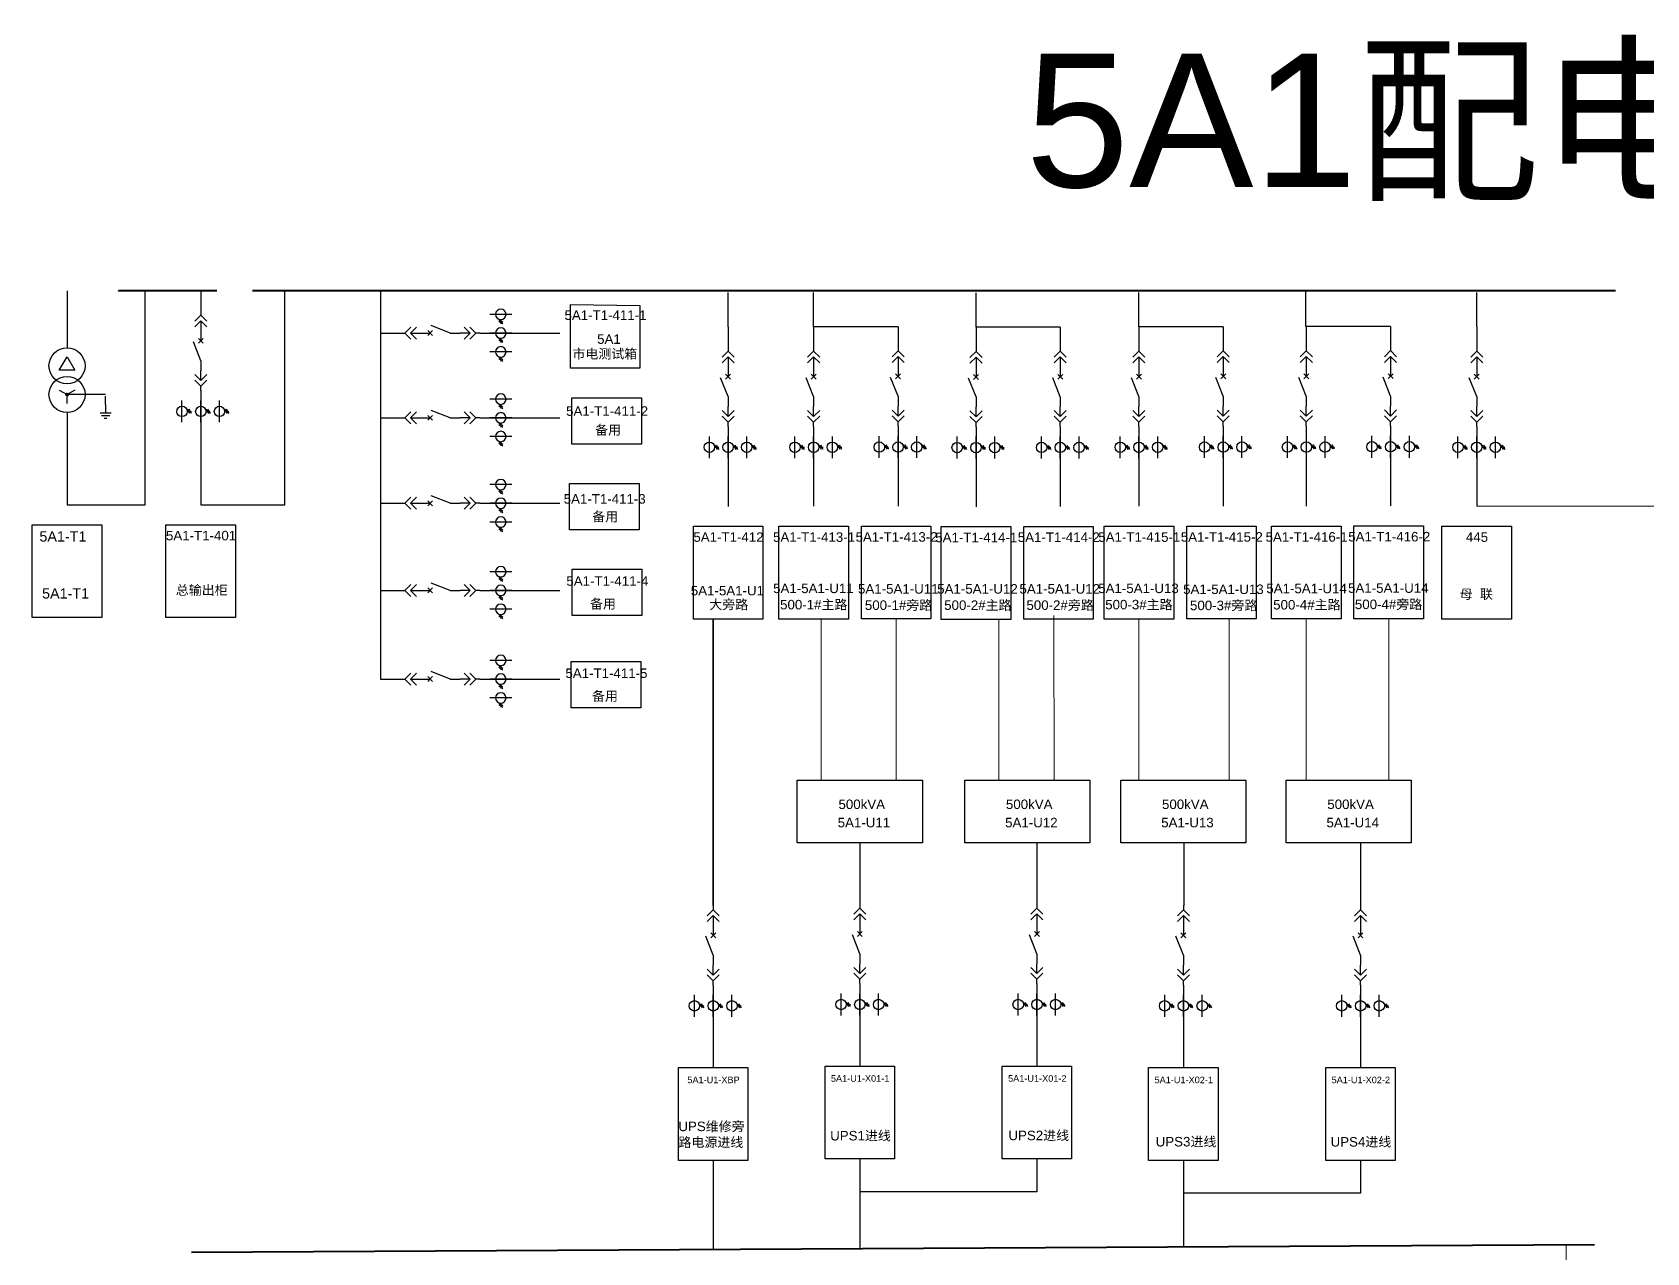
# Model space of a CAD drawing. Header units: metres. Extents: x 117 to 351, y 133 to 303.
# Drawn here: x 116.7 to 237.6, y 211.5 to 302.9 of the extents above; entities that cross this region are included whole.
import ezdxf
from ezdxf.enums import TextEntityAlignment as Align

# ---------------------------------------------------------------- set-up
doc = ezdxf.new("R2010")
doc.units = ezdxf.units.M
doc.header["$MEASUREMENT"] = 0
doc.linetypes.add('CENTER_COPY9', pattern=[2, 1.25, -0.25, 0.25, -0.25])
doc.linetypes.add('CONTINOUS_COPY9', pattern=[0])
doc.layers.get('0').update_dxf_attribs({"linetype": 'CONTINUOUS', "lineweight": 25})
doc.styles.add('Standard_copy10', font='arial.ttf')

# ---------------------------------------------------------------- blocks, each defined once
blk = doc.blocks.new('DYDQAA05_copy9')
at = {"color": 0}
blk.add_lwpolyline([(0, 0), (0, -7)], dxfattribs=at)
blk = doc.blocks.new('DYDQAA03_copy9')
at = {"color": 0}
for points in [[(0, 0), (0, -1.5)], [(-2.12, -3.62), (0, -1.5)], [(-2.12, -5.62), (0, -3.5)], [(2.12, -3.62), (0, -1.5)], [(2.12, -5.62), (0, -3.5)], [(0, -3.5), (0, -7)]]:
    blk.add_lwpolyline(points, dxfattribs=at)
blk = doc.blocks.new('DYDQAA09_copy9')
at = {"color": 0}
blk.add_lwpolyline([(0, 0), (0, -3.5)], dxfattribs=at)
blk.add_lwpolyline([(0, 0), (0, -3.5)], dxfattribs=at)
blk.add_lwpolyline([(0, 0), (0, -3.5)], dxfattribs=at)
blk.add_lwpolyline([(0, 0), (0, -3.5)], dxfattribs=at)
blk.add_lwpolyline([(0, 0), (0, -3.5)], dxfattribs=at)
blk.add_lwpolyline([(0, 0), (0, -3.5)], dxfattribs=at)
blk.add_lwpolyline([(0, 0), (0, -3.5)], dxfattribs=at)
blk.add_lwpolyline([(0, 0), (0, -3.5)], dxfattribs=at)
blk.add_lwpolyline([(0, 0), (0, -3.5)], dxfattribs=at)
blk = doc.blocks.new('DYDQ0201_copy9')
at = {"color": 0}
for points in [[(0.86, -0.86), (-0.86, 0.86)], [(-0.86, -0.86), (0.86, 0.86)], [(0, -7), (-2.61, -0.37)]]:
    blk.add_lwpolyline(points, dxfattribs=at)
blk = doc.blocks.new('DYDQAA04_copy9')
at = {"color": 0}
for points in [[(0, -3.5), (0, 0)], [(-2.12, -1.38), (0, -3.5)], [(-2.12, -3.38), (0, -5.5)], [(2.12, -1.38), (0, -3.5)], [(2.12, -3.38), (0, -5.5)], [(0, -7), (0, -5.5)]]:
    blk.add_lwpolyline(points, dxfattribs=at)
blk = doc.blocks.new('A$C03DD39B5_copy9')
for p, q in [((417, 475), (283, 392)), ((417, 422), (283, 339)), ((350, 333), (350, 467))]:
    blk.add_line(p, q)
blk.add_lwpolyline([(700, 167), (0, 167)])
blk.add_circle((350, 167), 167)

msp = doc.modelspace()

# ---------------------------------------------------------------- linework, layer by layer
at = {"color": 0}
for p, q in [((119.31, 283.56, -16406.97), (119.31, 279.31, -21017.92)), ((125.17, 267.53, -21017.92), (125.17, 283.56, -19232.52)), ((118.73, 277.62, -21017.92), (119.31, 278.64, -21017.92)), ((118.73, 277.62, -21017.92), (119.31, 278.64, -21017.92)), ((119.31, 278.64, -21017.92), (119.9, 277.62, -21017.92)), ((119.9, 277.62, -21017.92), (118.73, 277.62, -21017.92)), ((118.73, 276.13, -21017.92), (119.31, 275.8, -21017.92)), ((119.3, 275.9, -21017.92), (119.21, 275.8, -21017.92)), ((119.35, 275.89, -21017.92), (119.22, 275.76, -21017.92)), ((119.27, 275.89, -21017.92), (119.22, 275.84, -21017.92)), ((119.36, 275.88, -21017.92), (119.22, 275.75, -21017.92)), ((119.39, 275.86, -21017.92), (119.25, 275.72, -21017.92)), ((119.4, 275.85, -21017.92), (119.26, 275.71, -21017.92)), ((119.41, 275.81, -21017.92), (119.29, 275.7, -21017.92)), ((119.9, 276.13, -21017.92), (119.31, 275.8, -21017.92)), ((119.31, 275.12, -21017.92), (119.31, 275.8, -21017.92)), ((122.2, 275.8, -21017.92), (119.31, 275.8, -21017.92)), ((119.41, 275.79, -21017.92), (119.32, 275.69, -21017.92)), ((119.31, 274.44, -21017.92), (119.31, 267.53, -21017.92)), ((121.8, 274.44, -21017.92), (122.61, 274.44, -21017.92)), ((121.9, 274.24, -21017.92), (122.51, 274.24, -21017.92)), ((122.1, 274.04, -21017.92), (122.3, 274.04, -21017.92)), ((119.31, 267.53, -21017.92), (125.17, 267.53, -21017.92))]:
    msp.add_line(p, q, dxfattribs=at)
for p, q in [((135.63, 267.53, -19232.52), (135.63, 283.56, -19232.52)), ((142.79, 283.56, -19232.52), (142.79, 254.49, -20615.81)), ((168.82, 280.87, -1262.5), (168.82, 283.45, 120.78)), ((175.23, 280.87, -1954.14), (175.23, 283.45, -570.86)), ((187.39, 280.84, -1262.5), (187.39, 283.42, 120.78)), ((199.59, 280.87, -568.12), (199.59, 283.45, 815.16)), ((212.09, 280.91, 4860.63), (212.09, 283.49, 6243.91)), ((224.89, 280.87, -1262.5), (224.89, 283.45, 120.78)), ((181.55, 280.87, -1954.14), (175.23, 280.87, -1954.14)), ((193.7, 280.84, -1262.5), (187.39, 280.84, -1262.5)), ((205.91, 280.87, -568.12), (199.59, 280.87, -568.12)), ((218.44, 280.89, -6691.25), (212.13, 280.89, -6691.25)), ((151.03, 280.41, -18414.58), (152.67, 280.41, -18414.58)), ((152.67, 280.41, -18414.58), (156.23, 280.41, -18414.58)), ((129.33, 275.32, -19232.52), (129.33, 273.68, -19232.52)), ((129.33, 273.68, -19232.52), (129.33, 267.53, -19232.52)), ((151.03, 274.06, -18414.58), (152.67, 274.06, -18414.58)), ((152.67, 274.06, -18414.58), (156.23, 274.06, -18414.58)), ((168.82, 272.63, 938.73), (168.82, 270.99, 938.73)), ((175.23, 272.63, 247.08), (175.23, 270.99, 247.08)), ((181.55, 272.65, 938.73), (181.55, 271.01, 938.73)), ((187.39, 272.6, 938.73), (187.39, 270.97, 938.73)), ((193.7, 272.62, 1630.37), (193.7, 270.98, 1630.37)), ((199.59, 272.63, 1633.1), (199.59, 270.99, 1633.1)), ((205.91, 272.65, 2324.74), (205.91, 271.01, 2324.74)), ((212.13, 272.65, -4490.03), (212.13, 271.01, -4490.03)), ((218.44, 272.66, -3798.39), (218.44, 271.02, -3798.39)), ((224.89, 272.63, 938.73), (224.89, 270.99, 938.73)), ((168.82, 270.99, 938.73), (168.82, 267.42, 938.73)), ((175.23, 270.99, 247.08), (175.23, 267.43, 247.08)), ((181.55, 271.01, 938.73), (181.55, 267.44, 938.73)), ((187.39, 270.97, 938.73), (187.39, 267.4, 938.73)), ((193.7, 270.98, 1630.37), (193.7, 267.42, 1630.37)), ((199.59, 270.99, 1633.1), (199.59, 267.43, 1633.1)), ((205.91, 271.01, 2324.74), (205.91, 267.44, 2324.74)), ((212.13, 271.01, -4490.03), (212.13, 267.44, -4490.03)), ((218.44, 271.02, -3798.39), (218.44, 267.46, -3798.39)), ((224.89, 270.99, 938.73), (224.89, 267.43, 938.73)), ((129.33, 267.53, -19232.52), (135.63, 267.53, -19232.52)), ((151.03, 267.66, -18414.58), (152.67, 267.66, -18414.58)), ((152.67, 267.66, -18414.58), (156.23, 267.66, -18414.58)), ((151.03, 261.13, -18414.58), (152.67, 261.13, -18414.58)), ((152.67, 261.13, -18414.58), (156.23, 261.13, -18414.58)), ((151.03, 254.49, -18414.58), (152.67, 254.49, -18414.58)), ((152.67, 254.49, -18414.58), (156.23, 254.49, -18414.58)), ((178.69, 242.22), (178.69, 237.64)), ((178.69, 242.22), (178.69, 237.64)), ((191.95, 242.22), (191.95, 237.64)), ((202.96, 242.22), (202.96, 237.53)), ((216.19, 242.22), (216.19, 237.53)), ((167.71, 230.78, 1497.21), (167.71, 229.14, 1497.21)), ((178.69, 230.89, 2201.22), (178.69, 229.25, 2201.22)), ((191.95, 230.89, 2201.22), (191.95, 229.25, 2201.22)), ((202.92, 230.78, 2201.22), (202.92, 229.14, 2201.22)), ((216.19, 230.78, 2201.22), (216.19, 229.14, 2201.22)), ((167.71, 229.14, 3698.43), (167.71, 225.39, 1338.4)), ((178.69, 229.25, 4402.45), (178.69, 225.5, 2074.92)), ((191.95, 229.25, 4402.45), (191.95, 225.5, 2043.43)), ((202.92, 229.14, 4402.45), (202.92, 225.39, 2074.92)), ((216.19, 229.14, 4402.45), (216.19, 225.39, 2043.43)), ((167.71, 218.44, 1370.91), (167.71, 212.58, 1370.91)), ((167.71, 218.44, 1370.91), (167.71, 212.58, 1370.91)), ((167.71, 218.44, 1370.91), (167.71, 212.58, 1370.91)), ((167.71, 218.44, 1370.91), (167.71, 212.58, 1370.91)), ((167.71, 218.44, 1370.91), (167.71, 211.77, -5297.08)), ((178.69, 218.55, 2074.92), (178.69, 211.83, -5297.08)), ((191.95, 218.55, 2074.92), (191.95, 216.07, 2074.92)), ((202.92, 218.44, 2074.92), (202.92, 211.97, -5297.08)), ((216.19, 218.44, 2074.92), (216.19, 215.97, 2074.92)), ((191.95, 216.07, 2074.92), (178.69, 216.07, 2074.92)), ((216.19, 215.97, 2074.92), (202.92, 215.97, 2074.92))]:
    msp.add_line(p, q)
at = {"color": 0, "linetype": 'CENTER_COPY9', "ltscale": 0.5}
msp.add_line((122.2, 275.05, -21017.92), (122.2, 275.8, -21017.92), dxfattribs=at)
at = {"color": 1, "lineweight": 20}
msp.add_line((224.89, 267.43, 938.73), (241.41, 267.43, 938.73), dxfattribs=at)
at = {"color": 5, "lineweight": 35}
msp.add_line((167.71, 258.98, 120.78), (167.71, 237.53, -704.02), dxfattribs=at)
at = {"color": 6, "lineweight": 13, "ltscale": 0.02468, "true_color": 0xff00ff}
for p, q in [((175.79, 246.91), (175.79, 258.98, -570.86)), ((189.09, 246.91), (189.09, 258.96, 120.78)), ((199.59, 258.98, 815.16), (199.59, 246.91)), ((212.13, 259, -5307.97), (212.13, 246.91))]:
    msp.add_line(p, q, dxfattribs=at)
at = {"color": 3, "lineweight": 13, "ltscale": 0.02468, "true_color": 0x00ff00}
for p, q in [((181.41, 259, 120.78), (181.41, 246.92)), ((193.23, 259.26, 7750.71), (193.24, 246.91)), ((206.34, 259, 1506.8), (206.34, 246.91)), ((218.31, 259.01, -4616.33), (218.31, 246.91))]:
    msp.add_line(p, q, dxfattribs=at)
at = {"color": 1, "lineweight": 40}
msp.add_line((128.64, 211.56, -5297.08), (233.72, 212.14, -5297.08), dxfattribs=at)
at = {"color": 0, "lineweight": 20}
msp.add_line((231.59, 209.55, -6680.36), (231.59, 212.13, -5297.08), dxfattribs=at)
at = {"color": 1, "lineweight": 40, "ltscale": 100, "elevation": -19232.52}
for points in [[(130.53, 283.56), (123.16, 283.56), (123.16, 283.56)], [(235.28, 283.56), (149.09, 283.56), (133.19, 283.56)]]:
    msp.add_lwpolyline(points, dxfattribs=at)
for points, elevation in [([(157.01, 282.54), (162.22, 282.48), (162.22, 277.79), (157.01, 277.79)], -19232.52), ([(157.12, 275.56), (162.33, 275.56), (162.33, 272.09), (157.12, 272.09)], -19232.52), ([(156.95, 269.14), (162.15, 269.14), (162.15, 265.66), (156.95, 265.66)], -19232.52), ([(116.71, 266.05), (121.92, 266.05), (121.92, 259.09), (116.71, 259.09)], -16466.32), ([(126.72, 266.05), (131.93, 266.05), (131.93, 259.09), (126.72, 259.09)], -20050.47), ([(166.22, 265.94), (171.42, 265.94), (171.42, 258.98), (166.22, 258.98)], 120.78), ([(172.62, 265.94), (177.83, 265.94), (177.83, 258.98), (172.62, 258.98)], -570.86), ([(178.81, 265.95), (184.01, 265.95), (184.01, 259), (178.81, 259)], 120.78), ([(184.78, 265.91), (189.99, 265.91), (189.99, 258.96), (184.78, 258.96)], 120.78), ([(190.96, 265.93), (196.17, 265.93), (196.17, 258.97), (190.96, 258.97)], 812.42), ([(196.99, 265.94), (202.2, 265.94), (202.2, 258.98), (196.99, 258.98)], 815.16), ([(203.17, 265.95), (208.38, 265.95), (208.38, 259), (203.17, 259)], 1506.8), ([(209.52, 265.95), (214.73, 265.95), (214.73, 259), (209.52, 259)], -5307.97), ([(215.7, 265.97), (220.91, 265.97), (220.91, 259.01), (215.7, 259.01)], -4616.33), ([(222.28, 265.94), (227.49, 265.94), (227.49, 258.98), (222.28, 258.98)], 120.78), ([(157.15, 262.72), (162.36, 262.72), (162.36, 259.24), (157.15, 259.24)], -19232.52), ([(157.08, 255.81), (162.29, 255.81), (162.29, 252.34), (157.08, 252.34)], -19232.52), ([(165.1, 225.39), (170.31, 225.39), (170.31, 218.44), (165.1, 218.44)], 1338.4), ([(176.08, 225.5), (181.29, 225.5), (181.29, 218.55), (176.08, 218.55)], 2074.92), ([(189.34, 225.5), (194.55, 225.5), (194.55, 218.55), (189.34, 218.55)], 2043.43), ([(200.32, 225.39), (205.53, 225.39), (205.53, 218.44), (200.32, 218.44)], 2074.92), ([(213.58, 225.39), (218.79, 225.39), (218.79, 218.44), (213.58, 218.44)], 2043.43)]:
    msp.add_lwpolyline(points, close=True, dxfattribs=dict(elevation=elevation))
at = {"color": 0, "elevation": -21017.92}
msp.add_lwpolyline([(122.2, 275.05), (122.2, 274.44)], dxfattribs=at)
for points in [[(183.37, 242.22), (174, 242.22), (174, 246.91), (183.37, 246.91)], [(183.37, 242.22), (174, 242.22), (174, 246.91), (183.37, 246.91)], [(195.92, 242.22), (186.55, 242.22), (186.55, 246.91), (195.92, 246.91)], [(207.61, 242.22), (198.24, 242.22), (198.24, 246.91), (207.61, 246.91)], [(219.99, 242.22), (210.62, 242.22), (210.62, 246.91), (219.99, 246.91)]]:
    msp.add_lwpolyline(points, close=True)
at = {"color": 0, "linetype": 'CONTINOUS_COPY9'}
for centre in [(119.31, 277.96, -21017.92), (119.31, 275.8, -21017.92)]:
    msp.add_circle(centre, 1.35, dxfattribs=at)
at = {"color": 0}
msp.add_circle((119.31, 275.8, -21017.92), 0.101, dxfattribs=at)

# ---------------------------------------------------------------- block references
at = {"xscale": 0.2128962921302706, "yscale": 0.2128962921302706, "zscale": 0.2128962921302706}
for name, p in [('DYDQAA05_copy9', (129.33, 283.56, -21433.75)), ('DYDQAA03_copy9', (129.33, 282.07, -21433.75)), ('DYDQAA09_copy9', (129.33, 280.58, -21433.75)), ('DYDQAA05_copy9', (168.82, 280.87, -1262.5)), ('DYDQAA05_copy9', (175.23, 280.87, -1954.14)), ('DYDQAA05_copy9', (181.55, 280.87, -1262.5)), ('DYDQAA05_copy9', (187.39, 280.84, -1262.5)), ('DYDQAA05_copy9', (193.7, 280.84, -570.86)), ('DYDQAA05_copy9', (199.59, 280.87, -568.12)), ('DYDQAA05_copy9', (205.91, 280.87, 123.52)), ('DYDQAA05_copy9', (212.13, 280.89, -6691.25)), ('DYDQAA05_copy9', (218.44, 280.89, -5999.61)), ('DYDQAA05_copy9', (224.89, 280.87, -1262.5)), ('DYDQ0201_copy9', (129.33, 279.83, -21433.75)), ('DYDQAA03_copy9', (168.82, 279.38, -1262.5)), ('DYDQAA03_copy9', (175.23, 279.38, -1954.14)), ('DYDQAA03_copy9', (181.55, 279.4, -1262.5)), ('DYDQAA03_copy9', (187.39, 279.35, -1262.5)), ('DYDQAA03_copy9', (193.7, 279.37, -570.86)), ('DYDQAA03_copy9', (199.59, 279.38, -568.12)), ('DYDQAA03_copy9', (205.91, 279.4, 123.52)), ('DYDQAA03_copy9', (212.13, 279.4, -6691.25)), ('DYDQAA03_copy9', (218.44, 279.41, -5999.61)), ('DYDQAA03_copy9', (224.89, 279.38, -1262.5)), ('DYDQAA09_copy9', (129.33, 278.34, -21433.75)), ('DYDQAA04_copy9', (129.33, 277.6, -21433.75)), ('DYDQ0201_copy9', (168.82, 277.14, -1262.5)), ('DYDQAA09_copy9', (168.82, 277.89, -1262.5)), ('DYDQ0201_copy9', (175.23, 277.14, -1954.14)), ('DYDQAA09_copy9', (175.23, 277.89, -1954.14)), ('DYDQ0201_copy9', (181.55, 277.16, -1262.5)), ('DYDQAA09_copy9', (181.55, 277.91, -1262.5)), ('DYDQ0201_copy9', (187.39, 277.12, -1262.5)), ('DYDQAA09_copy9', (187.39, 277.86, -1262.5)), ('DYDQ0201_copy9', (193.7, 277.13, -570.86)), ('DYDQAA09_copy9', (193.7, 277.88, -570.86)), ('DYDQ0201_copy9', (199.59, 277.14, -568.12)), ('DYDQAA09_copy9', (199.59, 277.89, -568.12)), ('DYDQ0201_copy9', (205.91, 277.16, 123.52)), ('DYDQAA09_copy9', (205.91, 277.91, 123.52)), ('DYDQ0201_copy9', (212.13, 277.16, -6691.25)), ('DYDQAA09_copy9', (212.13, 277.91, -6691.25)), ('DYDQ0201_copy9', (218.44, 277.18, -5999.61)), ('DYDQAA09_copy9', (218.44, 277.92, -5999.61)), ('DYDQ0201_copy9', (224.89, 277.14, -1262.5)), ('DYDQAA09_copy9', (224.89, 277.89, -1262.5)), ('DYDQAA09_copy9', (129.33, 276.11, -21433.75)), ('DYDQAA09_copy9', (218.44, 275.69, -5999.61)), ('DYDQAA04_copy9', (168.82, 274.91, -1262.5)), ('DYDQAA09_copy9', (168.82, 275.65, -1262.5)), ('DYDQAA04_copy9', (175.23, 274.91, -1954.14)), ('DYDQAA09_copy9', (175.23, 275.65, -1954.14)), ('DYDQAA04_copy9', (181.55, 274.92, -1262.5)), ('DYDQAA09_copy9', (181.55, 275.67, -1262.5)), ('DYDQAA04_copy9', (187.39, 274.88, -1262.5)), ('DYDQAA09_copy9', (187.39, 275.63, -1262.5)), ('DYDQAA04_copy9', (193.7, 274.9, -570.86)), ('DYDQAA09_copy9', (193.7, 275.64, -570.86)), ('DYDQAA04_copy9', (199.59, 274.91, -568.12)), ('DYDQAA09_copy9', (199.59, 275.65, -568.12)), ('DYDQAA04_copy9', (205.91, 274.92, 123.52)), ('DYDQAA09_copy9', (205.91, 275.67, 123.52)), ('DYDQAA04_copy9', (212.13, 274.92, -6691.25)), ('DYDQAA09_copy9', (212.13, 275.67, -6691.25)), ('DYDQAA04_copy9', (218.44, 274.94, -5999.61)), ('DYDQAA04_copy9', (224.89, 274.91, -1262.5)), ('DYDQAA09_copy9', (224.89, 275.65, -1262.5)), ('DYDQAA09_copy9', (168.82, 273.42, -1262.5)), ('DYDQAA09_copy9', (175.23, 273.42, -1954.14)), ('DYDQAA09_copy9', (181.55, 273.43, -1262.5)), ('DYDQAA09_copy9', (187.39, 273.39, -1262.5)), ('DYDQAA09_copy9', (193.7, 273.41, -570.86)), ('DYDQAA09_copy9', (199.59, 273.42, -568.12)), ('DYDQAA09_copy9', (205.91, 273.43, 123.52)), ('DYDQAA09_copy9', (212.13, 273.43, -6691.25)), ('DYDQAA09_copy9', (218.44, 273.45, -5999.61)), ('DYDQAA09_copy9', (224.89, 273.42, -1262.5)), ('DYDQAA03_copy9', (167.71, 237.53, -704.02)), ('DYDQAA03_copy9', (178.69, 237.64)), ('DYDQAA03_copy9', (191.95, 237.64)), ('DYDQAA03_copy9', (202.92, 237.53)), ('DYDQAA03_copy9', (216.19, 237.53)), ('DYDQAA09_copy9', (167.71, 236.04, -704.02)), ('DYDQAA09_copy9', (178.69, 236.15)), ('DYDQAA09_copy9', (191.95, 236.15)), ('DYDQAA09_copy9', (202.92, 236.04)), ('DYDQAA09_copy9', (216.19, 236.04)), ('DYDQ0201_copy9', (167.71, 235.3, -704.02)), ('DYDQ0201_copy9', (178.69, 235.4)), ('DYDQ0201_copy9', (191.95, 235.4)), ('DYDQ0201_copy9', (202.92, 235.3)), ('DYDQ0201_copy9', (216.19, 235.3)), ('DYDQAA09_copy9', (167.71, 233.81, -704.02)), ('DYDQAA09_copy9', (178.69, 233.91)), ('DYDQAA09_copy9', (191.95, 233.91)), ('DYDQAA09_copy9', (202.92, 233.81)), ('DYDQAA09_copy9', (216.19, 233.81)), ('DYDQAA04_copy9', (167.71, 233.06, -704.02)), ('DYDQAA04_copy9', (178.69, 233.17)), ('DYDQAA04_copy9', (191.95, 233.17)), ('DYDQAA04_copy9', (202.92, 233.06)), ('DYDQAA04_copy9', (216.19, 233.06)), ('DYDQAA09_copy9', (167.71, 231.57, -704.02)), ('DYDQAA09_copy9', (178.69, 231.68)), ('DYDQAA09_copy9', (191.95, 231.68)), ('DYDQAA09_copy9', (202.92, 231.57)), ('DYDQAA09_copy9', (216.19, 231.57))]:
    msp.add_blockref(name, p, dxfattribs=at)
for name, p, xscale, yscale, zscale, rotation in [('A$C03DD39B5_copy9', (150.98, 282.2, -18414.58), -0.00233888397733859, 0.00233888397733859, 0.00233888397733859, 180), ('DYDQAA03_copy9', (144.28, 280.41, -20615.81), -0.2128962921302706, 0.2128962921302706, 0.2128962921302706, 90), ('DYDQ0201_copy9', (146.51, 280.41, -20615.81), -0.2128962921302706, 0.2128962921302706, 0.2128962921302706, 90), ('DYDQAA04_copy9', (148.75, 280.41, -20615.81), -0.2128962921302706, 0.2128962921302706, 0.2128962921302706, 90), ('A$C03DD39B5_copy9', (150.98, 280.8, -18414.58), -0.00233888397733859, 0.00233888397733859, 0.00233888397733859, 180), ('DYDQAA05_copy9', (142.79, 280.41, -20615.81), -0.2128962921302706, 0.2128962921302706, 0.2128962921302706, 90), ('DYDQAA09_copy9', (145.77, 280.41, -20615.81), -0.2128962921302706, 0.2128962921302706, 0.2128962921302706, 90), ('DYDQAA09_copy9', (148, 280.41, -20615.81), -0.2128962921302706, 0.2128962921302706, 0.2128962921302706, 90), ('DYDQAA09_copy9', (150.24, 280.41, -20615.81), -0.2128962921302706, 0.2128962921302706, 0.2128962921302706, 90), ('A$C03DD39B5_copy9', (150.98, 279.39, -18414.58), -0.00233888397733859, 0.00233888397733859, 0.00233888397733859, 180), ('A$C03DD39B5_copy9', (150.98, 275.85, -18414.58), -0.00233888397733859, 0.00233888397733859, 0.00233888397733859, 180), ('A$C03DD39B5_copy9', (127.53, 275.36, -19232.52), 0.00233888397733859, 0.00233888397733859, 0.00233888397733859, 270), ('A$C03DD39B5_copy9', (128.94, 275.36, -19232.52), 0.00233888397733859, 0.00233888397733859, 0.00233888397733859, 270), ('A$C03DD39B5_copy9', (130.34, 275.36, -19232.52), 0.00233888397733859, 0.00233888397733859, 0.00233888397733859, 270), ('DYDQAA03_copy9', (144.28, 274.06, -20615.81), -0.2128962921302706, 0.2128962921302706, 0.2128962921302706, 90), ('DYDQ0201_copy9', (146.51, 274.06, -20615.81), -0.2128962921302706, 0.2128962921302706, 0.2128962921302706, 90), ('DYDQAA04_copy9', (148.75, 274.06, -20615.81), -0.2128962921302706, 0.2128962921302706, 0.2128962921302706, 90), ('DYDQAA05_copy9', (142.79, 274.06, -20615.81), -0.2128962921302706, 0.2128962921302706, 0.2128962921302706, 90), ('DYDQAA09_copy9', (145.77, 274.06, -20615.81), -0.2128962921302706, 0.2128962921302706, 0.2128962921302706, 90), ('DYDQAA09_copy9', (148, 274.06, -20615.81), -0.2128962921302706, 0.2128962921302706, 0.2128962921302706, 90), ('DYDQAA09_copy9', (150.24, 274.06, -20615.81), -0.2128962921302706, 0.2128962921302706, 0.2128962921302706, 90), ('A$C03DD39B5_copy9', (150.98, 274.45, -18414.58), -0.00233888397733859, 0.00233888397733859, 0.00233888397733859, 180), ('A$C03DD39B5_copy9', (150.98, 273.05, -18414.58), -0.00233888397733859, 0.00233888397733859, 0.00233888397733859, 180), ('A$C03DD39B5_copy9', (167.03, 272.67, 938.73), 0.00233888397733859, 0.00233888397733859, 0.00233888397733859, 270), ('A$C03DD39B5_copy9', (168.43, 272.67, 938.73), 0.00233888397733859, 0.00233888397733859, 0.00233888397733859, 270), ('A$C03DD39B5_copy9', (169.83, 272.67, 938.73), 0.00233888397733859, 0.00233888397733859, 0.00233888397733859, 270), ('A$C03DD39B5_copy9', (173.44, 272.67, 247.08), 0.00233888397733859, 0.00233888397733859, 0.00233888397733859, 270), ('A$C03DD39B5_copy9', (174.84, 272.67, 247.08), 0.00233888397733859, 0.00233888397733859, 0.00233888397733859, 270), ('A$C03DD39B5_copy9', (176.24, 272.67, 247.08), 0.00233888397733859, 0.00233888397733859, 0.00233888397733859, 270), ('A$C03DD39B5_copy9', (179.75, 272.69, 938.73), 0.00233888397733859, 0.00233888397733859, 0.00233888397733859, 270), ('A$C03DD39B5_copy9', (181.16, 272.69, 938.73), 0.00233888397733859, 0.00233888397733859, 0.00233888397733859, 270), ('A$C03DD39B5_copy9', (182.56, 272.69, 938.73), 0.00233888397733859, 0.00233888397733859, 0.00233888397733859, 270), ('A$C03DD39B5_copy9', (185.59, 272.65, 938.73), 0.00233888397733859, 0.00233888397733859, 0.00233888397733859, 270), ('A$C03DD39B5_copy9', (187, 272.65, 938.73), 0.00233888397733859, 0.00233888397733859, 0.00233888397733859, 270), ('A$C03DD39B5_copy9', (188.4, 272.65, 938.73), 0.00233888397733859, 0.00233888397733859, 0.00233888397733859, 270), ('A$C03DD39B5_copy9', (191.91, 272.66, 1630.37), 0.00233888397733859, 0.00233888397733859, 0.00233888397733859, 270), ('A$C03DD39B5_copy9', (193.31, 272.66, 1630.37), 0.00233888397733859, 0.00233888397733859, 0.00233888397733859, 270), ('A$C03DD39B5_copy9', (194.72, 272.66, 1630.37), 0.00233888397733859, 0.00233888397733859, 0.00233888397733859, 270), ('A$C03DD39B5_copy9', (197.8, 272.67, 1633.1), 0.00233888397733859, 0.00233888397733859, 0.00233888397733859, 270), ('A$C03DD39B5_copy9', (199.2, 272.67, 1633.1), 0.00233888397733859, 0.00233888397733859, 0.00233888397733859, 270), ('A$C03DD39B5_copy9', (200.61, 272.67, 1633.1), 0.00233888397733859, 0.00233888397733859, 0.00233888397733859, 270), ('A$C03DD39B5_copy9', (204.12, 272.69, 2324.74), 0.00233888397733859, 0.00233888397733859, 0.00233888397733859, 270), ('A$C03DD39B5_copy9', (205.52, 272.69, 2324.74), 0.00233888397733859, 0.00233888397733859, 0.00233888397733859, 270), ('A$C03DD39B5_copy9', (206.92, 272.69, 2324.74), 0.00233888397733859, 0.00233888397733859, 0.00233888397733859, 270), ('A$C03DD39B5_copy9', (210.33, 272.69, -4490.03), 0.00233888397733859, 0.00233888397733859, 0.00233888397733859, 270), ('A$C03DD39B5_copy9', (211.74, 272.69, -4490.03), 0.00233888397733859, 0.00233888397733859, 0.00233888397733859, 270), ('A$C03DD39B5_copy9', (213.14, 272.69, -4490.03), 0.00233888397733859, 0.00233888397733859, 0.00233888397733859, 270), ('A$C03DD39B5_copy9', (216.65, 272.71, -3798.39), 0.00233888397733859, 0.00233888397733859, 0.00233888397733859, 270), ('A$C03DD39B5_copy9', (218.05, 272.71, -3798.39), 0.00233888397733859, 0.00233888397733859, 0.00233888397733859, 270), ('A$C03DD39B5_copy9', (219.46, 272.71, -3798.39), 0.00233888397733859, 0.00233888397733859, 0.00233888397733859, 270), ('A$C03DD39B5_copy9', (223.09, 272.67, 938.73), 0.00233888397733859, 0.00233888397733859, 0.00233888397733859, 270), ('A$C03DD39B5_copy9', (224.5, 272.67, 938.73), 0.00233888397733859, 0.00233888397733859, 0.00233888397733859, 270), ('A$C03DD39B5_copy9', (225.9, 272.67, 938.73), 0.00233888397733859, 0.00233888397733859, 0.00233888397733859, 270), ('A$C03DD39B5_copy9', (150.98, 269.45, -18414.58), -0.00233888397733859, 0.00233888397733859, 0.00233888397733859, 180), ('DYDQAA05_copy9', (142.79, 267.66, -20615.81), -0.2128962921302706, 0.2128962921302706, 0.2128962921302706, 90), ('DYDQAA03_copy9', (144.28, 267.66, -20615.81), -0.2128962921302706, 0.2128962921302706, 0.2128962921302706, 90), ('DYDQAA09_copy9', (145.77, 267.66, -20615.81), -0.2128962921302706, 0.2128962921302706, 0.2128962921302706, 90), ('DYDQ0201_copy9', (146.51, 267.66, -20615.81), -0.2128962921302706, 0.2128962921302706, 0.2128962921302706, 90), ('DYDQAA09_copy9', (148, 267.66, -20615.81), -0.2128962921302706, 0.2128962921302706, 0.2128962921302706, 90), ('DYDQAA04_copy9', (148.75, 267.66, -20615.81), -0.2128962921302706, 0.2128962921302706, 0.2128962921302706, 90), ('DYDQAA09_copy9', (150.24, 267.66, -20615.81), -0.2128962921302706, 0.2128962921302706, 0.2128962921302706, 90), ('A$C03DD39B5_copy9', (150.98, 268.05, -18414.58), -0.00233888397733859, 0.00233888397733859, 0.00233888397733859, 180), ('A$C03DD39B5_copy9', (150.98, 266.64, -18414.58), -0.00233888397733859, 0.00233888397733859, 0.00233888397733859, 180), ('A$C03DD39B5_copy9', (150.98, 262.92, -18414.58), -0.00233888397733859, 0.00233888397733859, 0.00233888397733859, 180), ('DYDQAA03_copy9', (144.28, 261.13, -20615.81), -0.2128962921302706, 0.2128962921302706, 0.2128962921302706, 90), ('DYDQ0201_copy9', (146.51, 261.13, -20615.81), -0.2128962921302706, 0.2128962921302706, 0.2128962921302706, 90), ('DYDQAA04_copy9', (148.75, 261.13, -20615.81), -0.2128962921302706, 0.2128962921302706, 0.2128962921302706, 90), ('A$C03DD39B5_copy9', (150.98, 261.52, -18414.58), -0.00233888397733859, 0.00233888397733859, 0.00233888397733859, 180), ('DYDQAA05_copy9', (142.79, 261.13, -20615.81), -0.2128962921302706, 0.2128962921302706, 0.2128962921302706, 90), ('DYDQAA09_copy9', (145.77, 261.13, -20615.81), -0.2128962921302706, 0.2128962921302706, 0.2128962921302706, 90), ('DYDQAA09_copy9', (148, 261.13, -20615.81), -0.2128962921302706, 0.2128962921302706, 0.2128962921302706, 90), ('DYDQAA09_copy9', (150.24, 261.13, -20615.81), -0.2128962921302706, 0.2128962921302706, 0.2128962921302706, 90), ('A$C03DD39B5_copy9', (150.98, 260.11, -18414.58), -0.00233888397733859, 0.00233888397733859, 0.00233888397733859, 180), ('A$C03DD39B5_copy9', (150.98, 256.28, -18414.58), -0.00233888397733859, 0.00233888397733859, 0.00233888397733859, 180), ('DYDQAA05_copy9', (142.79, 254.49, -20615.81), -0.2128962921302706, 0.2128962921302706, 0.2128962921302706, 90), ('DYDQAA03_copy9', (144.28, 254.49, -20615.81), -0.2128962921302706, 0.2128962921302706, 0.2128962921302706, 90), ('DYDQAA09_copy9', (145.77, 254.49, -20615.81), -0.2128962921302706, 0.2128962921302706, 0.2128962921302706, 90), ('DYDQ0201_copy9', (146.51, 254.49, -20615.81), -0.2128962921302706, 0.2128962921302706, 0.2128962921302706, 90), ('DYDQAA09_copy9', (148, 254.49, -20615.81), -0.2128962921302706, 0.2128962921302706, 0.2128962921302706, 90), ('DYDQAA04_copy9', (148.75, 254.49, -20615.81), -0.2128962921302706, 0.2128962921302706, 0.2128962921302706, 90), ('DYDQAA09_copy9', (150.24, 254.49, -20615.81), -0.2128962921302706, 0.2128962921302706, 0.2128962921302706, 90), ('A$C03DD39B5_copy9', (150.98, 254.88, -18414.58), -0.00233888397733859, 0.00233888397733859, 0.00233888397733859, 180), ('A$C03DD39B5_copy9', (150.98, 253.47, -18414.58), -0.00233888397733859, 0.00233888397733859, 0.00233888397733859, 180), ('A$C03DD39B5_copy9', (165.91, 230.83, 1497.21), 0.00233888397733859, 0.00233888397733859, 0.00233888397733859, 270), ('A$C03DD39B5_copy9', (167.32, 230.83, 1497.21), 0.00233888397733859, 0.00233888397733859, 0.00233888397733859, 270), ('A$C03DD39B5_copy9', (168.72, 230.83, 1497.21), 0.00233888397733859, 0.00233888397733859, 0.00233888397733859, 270), ('A$C03DD39B5_copy9', (176.89, 230.93, 2201.22), 0.00233888397733859, 0.00233888397733859, 0.00233888397733859, 270), ('A$C03DD39B5_copy9', (178.3, 230.93, 2201.22), 0.00233888397733859, 0.00233888397733859, 0.00233888397733859, 270), ('A$C03DD39B5_copy9', (179.7, 230.93, 2201.22), 0.00233888397733859, 0.00233888397733859, 0.00233888397733859, 270), ('A$C03DD39B5_copy9', (190.16, 230.93, 2201.22), 0.00233888397733859, 0.00233888397733859, 0.00233888397733859, 270), ('A$C03DD39B5_copy9', (191.56, 230.93, 2201.22), 0.00233888397733859, 0.00233888397733859, 0.00233888397733859, 270), ('A$C03DD39B5_copy9', (192.96, 230.93, 2201.22), 0.00233888397733859, 0.00233888397733859, 0.00233888397733859, 270), ('A$C03DD39B5_copy9', (201.13, 230.83, 2201.22), 0.00233888397733859, 0.00233888397733859, 0.00233888397733859, 270), ('A$C03DD39B5_copy9', (202.53, 230.83, 2201.22), 0.00233888397733859, 0.00233888397733859, 0.00233888397733859, 270), ('A$C03DD39B5_copy9', (203.94, 230.83, 2201.22), 0.00233888397733859, 0.00233888397733859, 0.00233888397733859, 270), ('A$C03DD39B5_copy9', (214.39, 230.83, 2201.22), 0.00233888397733859, 0.00233888397733859, 0.00233888397733859, 270), ('A$C03DD39B5_copy9', (215.8, 230.83, 2201.22), 0.00233888397733859, 0.00233888397733859, 0.00233888397733859, 270), ('A$C03DD39B5_copy9', (217.2, 230.83, 2201.22), 0.00233888397733859, 0.00233888397733859, 0.00233888397733859, 270)]:
    msp.add_blockref(name, p, dxfattribs=dict(xscale=xscale, yscale=yscale, zscale=zscale, rotation=rotation))

# ---------------------------------------------------------------- texts
at = {"lineweight": 0, "style": 'Standard_copy10'}
for s, height, p in [('5A1-T1-411-1', 0.7128, (159.64, 281.39, -20615.81)), ('市电测试箱', 0.713, (159.59, 278.5, -2496.27)), ('5A1', 0.713, (159.9, 279.6, -295.05)), ('5A1-T1-411-2', 0.7128, (159.76, 274.21, -20615.81)), ('备用', 0.713, (159.83, 272.8, -20615.81)), ('5A1-T1-411-3', 0.7128, (159.58, 267.63, -20615.81)), ('备用', 0.713, (159.62, 266.3, -20615.81)), ('5A1-T1-401', 0.713, (129.35, 264.88, -21433.75)), ('5A1-T1-412', 0.713, (168.85, 264.77, -1262.5)), ('5A1-T1-413-1', 0.7128, (175.26, 264.77, -1954.14)), ('5A1-T1-413-2', 0.7128, (181.44, 264.78, -1262.5)), ('5A1-T1-414-1', 0.7128, (187.41, 264.74, -1262.5)), ('5A1-T1-414-2', 0.7128, (193.59, 264.76, -570.86)), ('5A1-T1-415-1', 0.7128, (199.62, 264.77, -568.12)), ('5A1-T1-415-2', 0.7128, (205.8, 264.78, 123.52)), ('5A1-T1-416-1', 0.7128, (212.15, 264.78, -6691.25)), ('5A1-T1-416-2', 0.7128, (218.34, 264.8, -5999.61)), ('445', 0.713, (224.91, 264.77, -1262.5)), ('总输出柜', 0.713, (129.4, 260.8, -21433.75)), ('5A1-T1-411-4', 0.7128, (159.78, 261.48, -20615.81)), ('5A1-5A1-U1', 0.713, (168.77, 260.76, -295.05)), ('5A1-5A1-U11', 0.7128, (175.21, 260.93, -570.86)), ('5A1-5A1-U11', 0.7128, (181.57, 260.89, -570.86)), ('5A1-5A1-U12', 0.7128, (187.5, 260.89, -570.86)), ('5A1-5A1-U12', 0.7128, (193.66, 260.89, -570.86)), ('5A1-5A1-U13', 0.7128, (199.56, 260.93, -570.86)), ('5A1-5A1-U13', 0.7128, (205.92, 260.86, -570.86)), ('5A1-5A1-U14', 0.7128, (212.15, 260.92, -570.86)), ('5A1-5A1-U14', 0.7128, (218.27, 260.95, -570.86)), ('母  联', 0.713, (224.86, 260.5, -21433.75)), ('备用', 0.713, (159.45, 259.77, -20615.81)), ('大旁路', 0.713, (168.87, 259.72, -2496.27)), ('500-1#主路', 0.713, (175.24, 259.71, -570.86)), ('500-1#旁路', 0.713, (181.59, 259.67, -570.86)), ('500-2#主路', 0.713, (187.53, 259.67, -570.86)), ('500-2#旁路', 0.713, (193.69, 259.67, -570.86)), ('500-3#主路', 0.713, (199.59, 259.71, -570.86)), ('500-3#旁路', 0.713, (205.94, 259.65, -570.86)), ('500-4#主路', 0.713, (212.17, 259.7, -570.86)), ('500-4#旁路', 0.713, (218.29, 259.73, -570.86)), ('5A1-T1-411-5', 0.7128, (159.71, 254.57, -20615.81)), ('备用', 0.713, (159.6, 252.86, -20615.81)), ('5A1-U1-XBP', 0.49, (167.73, 224.22, -44.88)), ('5A1-U1-X01-1', 0.4901, (178.71, 224.33, 691.64)), ('5A1-U1-X01-2', 0.4901, (191.98, 224.33, 660.15)), ('5A1-U1-X02-1', 0.4901, (202.95, 224.22, 691.64)), ('5A1-U1-X02-2', 0.4901, (216.21, 224.22, 660.15)), ('UPS1进线', 0.713, (178.74, 219.93, 817.94)), ('UPS2进线', 0.713, (192.09, 219.95, 817.94)), ('UPS3进线', 0.713, (203.12, 219.48, 817.94)), ('UPS4进线', 0.713, (216.22, 219.47, 817.94))]:
    msp.add_text(s, height=height, dxfattribs=at).set_placement(p, align=Align.CENTER)
at = {"lineweight": 0, "ltscale": 100, "style": 'Standard_copy10'}
for s, p in [('500kVA', (177.09, 245.11, -704.02)), ('500kVA', (189.63, 245.11, -704.02)), ('500kVA', (201.32, 245.11, -704.02)), ('500kVA', (213.7, 245.11, -704.02)), ('5A1-U11', (177.03, 243.74, -1112.99)), ('5A1-U12', (189.57, 243.74, -1112.99)), ('5A1-U13', (201.26, 243.74, -1112.99)), ('5A1-U14', (213.64, 243.74, -1112.99))]:
    msp.add_text(s, height=0.713, dxfattribs=at).set_placement(p, align=Align.MIDDLE_LEFT)
at = {"color": 0, "insert": (191.09, 301.34, -15892.53), "char_height": 10, "width": 0.000000001, "attachment_point": 1, "style": 'Standard_copy10'}
msp.add_mtext('5A1{\\fSimSun|b0|i0|c134|p2;配电室}', dxfattribs=at)
at = {"attachment_point": 1, "style": 'Standard_copy10'}
for s, insert, char_height, width in [('5A1-T1', (117.24, 265.56, -12466.34), 0.77, 1.1343), ('5A1-T1', (117.44, 261.29, -12466.34), 0.77, 1.1343), ('UPS{\\fSimSun|b0|i0|c134|p34;维修旁\\P路电源进线}', (165.1, 221.34, 1338.4), 0.7128, 5.2091)]:
    msp.add_mtext(s, dxfattribs=dict(at, insert=insert, char_height=char_height, width=width))

doc.saveas('drawing.dxf')
